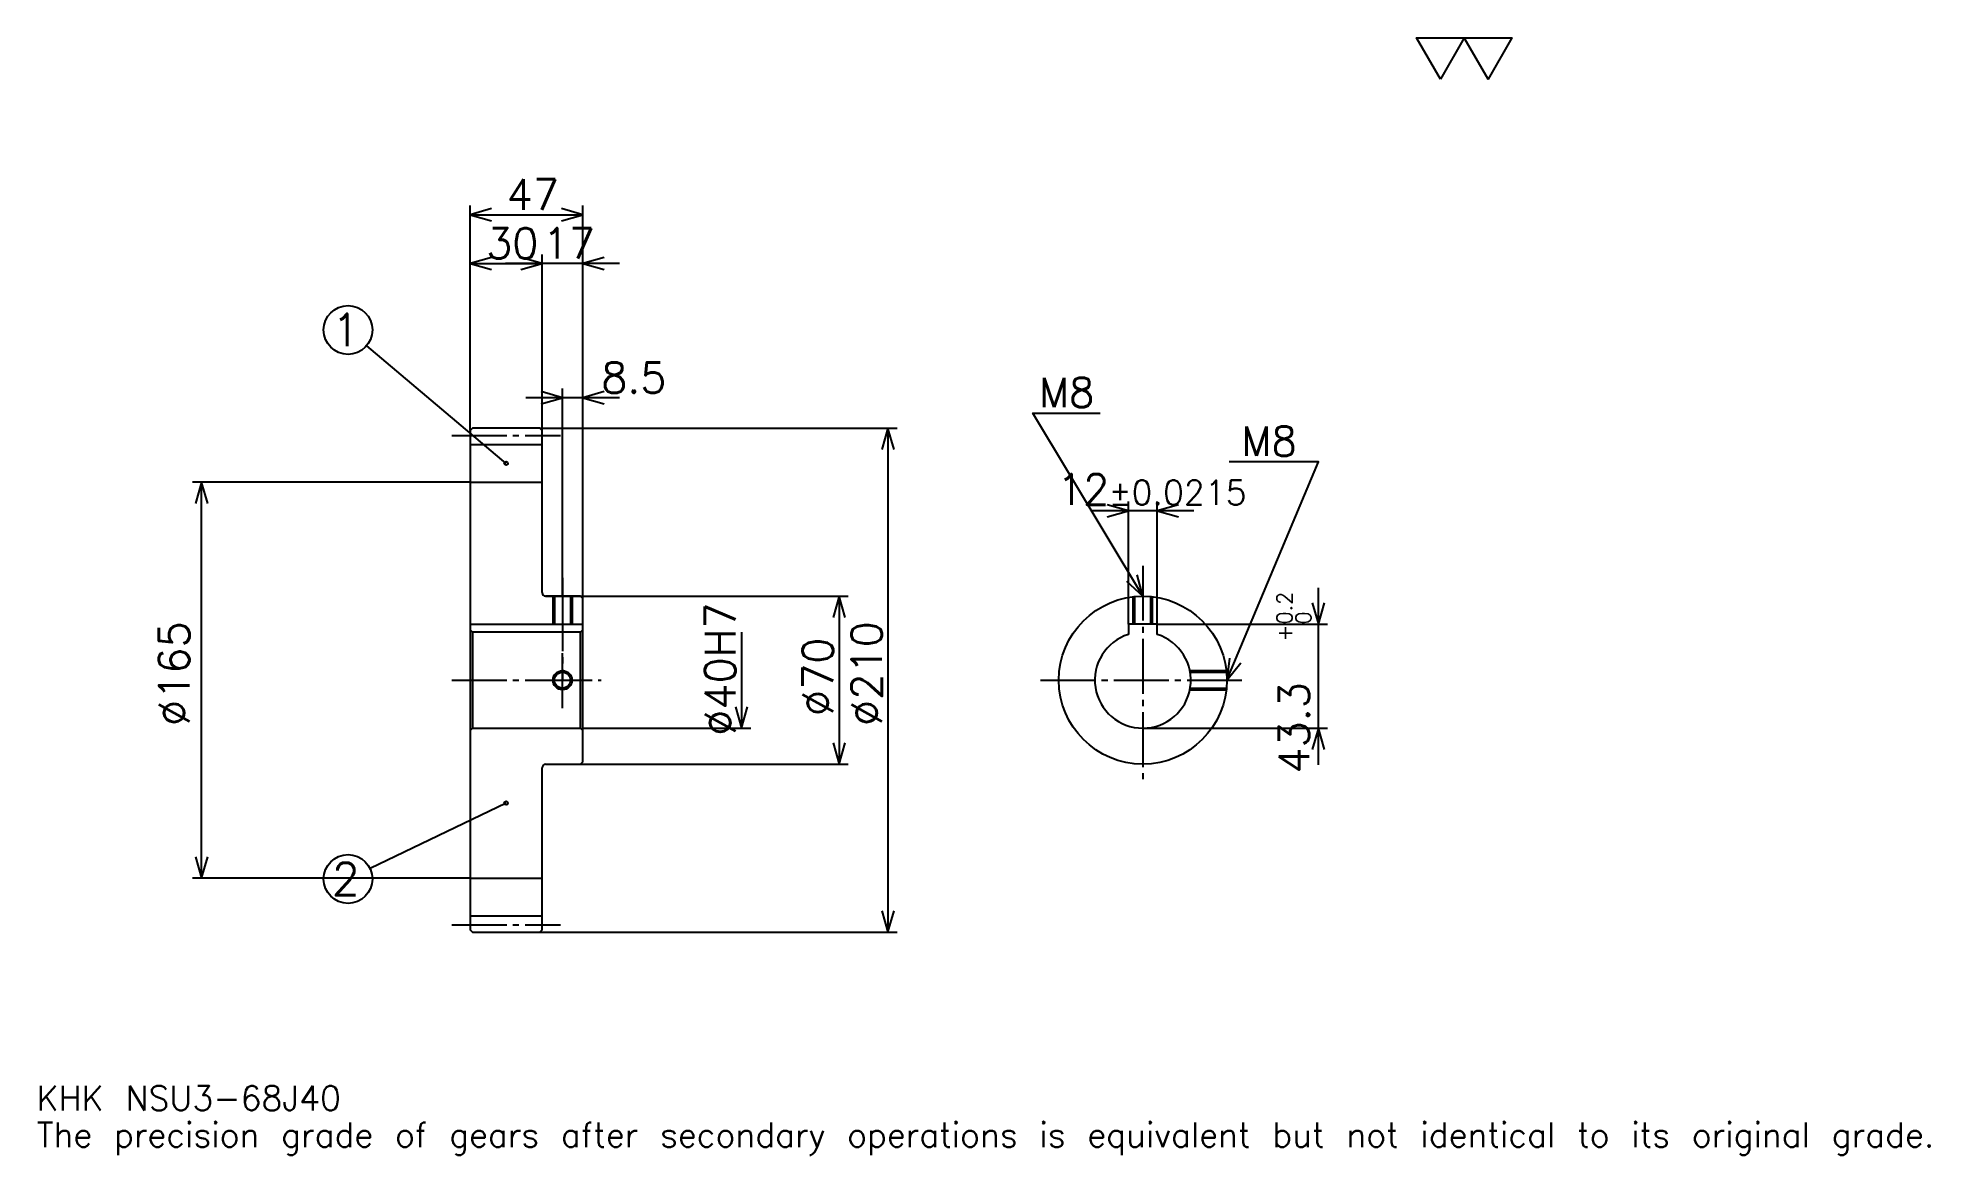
# Model space of a CAD drawing. Extents: x 26 to 815, y 9 to 475.
import ezdxf

# ---------------------------------------------------------------- set-up
doc = ezdxf.new("R2010")
doc.units = 0
doc.linetypes.add('DASHDOT', pattern=[30.521738, 22.891304, -2.543478, 2.543478, -2.543478])
doc.layers.get('0').update_dxf_attribs({"linetype": 'CONTINUOUS'})
doc.layers.add('DASHDOT', color=6, linetype='DASHDOT')
doc.styles.add('KANJI', font='TXT', dxfattribs={"bigfont": 'BIGFONT'})

msp = doc.modelspace()

# ---------------------------------------------------------------- linework, layer by layer
at = {"color": 5}
for p, q in [((206.021729, 312.293488), (206.021729, 405.130432)), ((253.021729, 312.293488), (253.021729, 405.130432)), ((206.021729, 401.315216), (253.021729, 401.315216)), ((206.021729, 380.967407), (236.021729, 380.967407)), ((268.282593, 380.967407), (220.760864, 380.967407)), ((236.021729, 312.293488), (236.021729, 384.782623)), ((221.021729, 297.668488), (162.927002, 346.700989)), ((268.282593, 325.010864), (229.260864, 325.010864)), ((244.521729, 312.293488), (244.521729, 328.826111)), ((206.021729, 311.293488), (206.021729, 312.293488)), ((235.021729, 312.293488), (253.021729, 312.293488)), ((236.021729, 311.293488), (236.021729, 312.293488)), ((244.521729, 242.293488), (244.521729, 312.293488)), ((244.521729, 242.293488), (244.521729, 312.293488)), ((253.021729, 312.293488), (384.010864, 312.293488)), ((253.021729, 241.293488), (253.021729, 312.293488)), ((380.195648, 312.293488), (380.195648, 102.293488)), ((206.021729, 289.793488), (90.293472, 289.793488)), ((94.108688, 124.793488), (94.108688, 289.793488)), ((507.673889, 277.902191), (465.152161, 277.902191)), ((480.413025, 230.593491), (480.413025, 281.717407)), ((492.413025, 230.593491), (492.413025, 281.717407)), ((559.565186, 172.032623), (559.565186, 245.854355)), ((237.521729, 242.293488), (253.021729, 242.293488)), ((253.021729, 242.293488), (363.663025, 242.293488)), ((359.847809, 242.293488), (359.847809, 172.293488)), ((492.413025, 230.593491), (563.380371, 230.593491)), ((319.152161, 227.293488), (319.152161, 187.293488)), ((253.021729, 187.293488), (322.967377, 187.293488)), ((486.413025, 187.293488), (563.380371, 187.293488)), ((237.521729, 172.293488), (253.021729, 172.293488)), ((253.021729, 172.293488), (363.663025, 172.293488)), ((221.021729, 156.043488), (164.324066, 128.826736)), ((206.021729, 124.793488), (90.293472, 124.793488)), ((235.021729, 102.293488), (253.021729, 102.293488)), ((253.021729, 102.293488), (384.010864, 102.293488))]:
    msp.add_line(p, q, dxfattribs=at)
at = {"color": 4}
for p, q in [((206.021729, 305.543488), (236.021729, 305.543488)), ((206.021729, 289.793488), (236.021729, 289.793488)), ((206.021729, 230.593491), (253.021729, 230.593491)), ((207.021729, 227.293488), (207.021729, 187.293488)), ((252.021729, 227.293488), (253.021729, 228.293488)), ((252.021729, 187.293488), (253.021729, 186.293488)), ((206.021729, 124.793488), (236.021729, 124.793488)), ((206.021729, 109.043488), (236.021729, 109.043488))]:
    msp.add_line(p, q, dxfattribs=at)
at = {"color": 7}
msp.add_lwpolyline([(610.434753, 457.82608), (600.515198, 475.019989), (640.19342, 475.019989), (630.273865, 457.82608), (620.354309, 475.019989), (610.434753, 457.82608)], dxfattribs=at)
at = {"color": 5}
for points in [[(214.923904, 403.858704), (206.021729, 401.315216), (214.923904, 398.771729)], [(244.119553, 398.771729), (253.021729, 401.315216), (244.119553, 403.858704)], [(214.923904, 383.510864), (206.021729, 380.967407), (214.923904, 378.42395)], [(227.119553, 378.42395), (236.021729, 380.967407), (227.119553, 383.510864)], [(227.119553, 378.42395), (236.021729, 380.967407), (227.119553, 383.510864)], [(261.923889, 383.510864), (253.021729, 380.967407), (261.923889, 378.42395)], [(235.619553, 322.467407), (244.521729, 325.010864), (235.619553, 327.554352)], [(261.923889, 327.554352), (253.021729, 325.010864), (261.923889, 322.467407)], [(486.413025, 242.293488), (440.630432, 318.597839), (468.608673, 318.597839)], [(382.739136, 303.391296), (380.195648, 312.293488), (377.652161, 303.391296)], [(521.413025, 207.293488), (559.565186, 298.25), (522.43042, 298.25)], [(96.652168, 280.891296), (94.108688, 289.793488), (91.565208, 280.891296)], [(471.510864, 275.358704), (480.413025, 277.902191), (471.510864, 280.445679)], [(501.315186, 280.445679), (492.413025, 277.902191), (501.315186, 275.358704)], [(479.651886, 248.618439), (486.413025, 242.293488), (484.013916, 251.235657)], [(362.391296, 233.391312), (359.847809, 242.293488), (357.304321, 233.391312)], [(557.021729, 239.495667), (559.565186, 230.593491), (562.108643, 239.495667)], [(522.510925, 216.486557), (521.413025, 207.293488), (527.201904, 214.51889)], [(316.608673, 196.195663), (319.152161, 187.293488), (321.695648, 196.195663)], [(562.108643, 178.391312), (559.565186, 187.293488), (557.021729, 178.391312)], [(357.304321, 181.195663), (359.847809, 172.293488), (362.391296, 181.195663)], [(91.565208, 133.695663), (94.108688, 124.793488), (96.652168, 133.695663)], [(377.652161, 111.195663), (380.195648, 102.293488), (382.739136, 111.195663)]]:
    msp.add_lwpolyline(points, dxfattribs=at)
at = {"color": 4}
for points in [[(236.021729, 243.793488), (236.021729, 311.293488), (235.021729, 312.293488), (207.021729, 312.293488), (206.021729, 311.293488), (206.021729, 186.293488)], [(237.521729, 172.293488), (252.021729, 172.293488), (253.021729, 173.293488), (253.021729, 241.293488), (252.021729, 242.293488), (237.521729, 242.293488)], [(240.521729, 242.293488), (240.521729, 230.593491)], [(241.196732, 242.293488), (241.196732, 230.593491)], [(247.846725, 242.293488), (247.846725, 230.593491)], [(248.521729, 242.293488), (248.521729, 230.593491)], [(482.413025, 230.593491), (482.413025, 242.064163)], [(483.088013, 230.593491), (483.088013, 242.135193)], [(489.738037, 230.593491), (489.738037, 242.135193)], [(490.413025, 230.593491), (490.413025, 242.064163)], [(492.413025, 226.372269), (492.413025, 230.593491), (480.413025, 230.593491), (480.413025, 226.372269)], [(206.021729, 186.293488), (207.021729, 187.293488), (252.021729, 187.293488), (252.021729, 227.293488), (207.021729, 227.293488), (206.021729, 228.293488)], [(506.008942, 211.293488), (521.183716, 211.293488)], [(506.134705, 210.618484), (521.254761, 210.618484)], [(506.008942, 203.293488), (521.183716, 203.293488)], [(506.134705, 203.968491), (521.254761, 203.968491)], [(206.021729, 186.293488), (206.021729, 103.293488), (207.021729, 102.293488), (235.021729, 102.293488), (236.021729, 103.293488), (236.021729, 170.793488)]]:
    msp.add_lwpolyline(points, dxfattribs=at)
at = {"color": 5}
for centre, radius in [((155.152161, 353.263062), 10.173913), ((221.021729, 297.668488), 0.763044), ((221.021729, 156.043488), 0.763044), ((155.152161, 124.42392), 10.173913)]:
    msp.add_circle(centre, radius, dxfattribs=at)
at = {"color": 4}
for centre, radius in [((486.413025, 207.293488), 35), ((244.521729, 207.293488), 3.325)]:
    msp.add_circle(centre, radius, dxfattribs=at)
at = {"color": 7}
msp.add_circle((244.521729, 207.293488), 4, dxfattribs=at)
at = {"color": 4}
for centre, radius, start, end in [((237.521729, 243.793488), 1.5, 180, 270), ((486.413025, 207.293488), 20, 107.457602748, 72.542397252), ((237.521729, 170.793488), 1.5, 90, 180)]:
    msp.add_arc(centre, radius, start, end, dxfattribs=at)
at = {"layer": 'DASHDOT', "color": 7}
for p, q in [((198.391296, 309.293488), (243.652161, 309.293488)), ((486.413025, 255.01088), (486.413025, 164.663055)), ((244.521729, 242.293488), (244.521729, 207.293488)), ((198.391296, 207.293488), (260.652161, 207.293488)), ((443.782593, 207.293488), (529.043457, 207.293488)), ((198.391296, 105.293488), (243.652161, 105.293488))]:
    msp.add_line(p, q, dxfattribs=at)
for points in [[(244.521729, 249.92392), (244.521729, 222.963058)], [(244.521729, 195.663055), (244.521729, 218.92392)], [(232.891296, 207.293488), (256.152161, 207.293488)]]:
    msp.add_lwpolyline(points, dxfattribs=at)

# ---------------------------------------------------------------- texts
at = {"color": 7, "style": 'KANJI'}
for s, height, p in [('47', 12.717391, (221.255432, 403.350006)), ('30', 12.717391, (212.755417, 383.002197)), ('17', 12.717391, (236.255432, 383.002197)), ('1', 13.565217, (148.369553, 346.480438)), ('8.5', 12.717391, (260.652161, 327.045654)), ('M8', 12.208696, (443.173889, 321.141296)), ('M8', 12.208696, (527.517395, 300.793488)), ('12', 12.717391, (450.623779, 280.445679)), ('%%p0.0215', 10.173913, (472.114594, 280.445679)), ('2', 13.565217, (148.369553, 117.641312)), ('KHK NSU3-68J40', 10.173913, (25.434782, 27.97826)), ('The precision grade of gears after secondary operations is equivalent but not identical to its original grade.', 10.173913, (25.434782, 12.717391))]:
    msp.add_text(s, height=height, dxfattribs=at).set_placement(p)
for s, height, p in [('%%c40H7', 12.717391, (316.608673, 184.084244)), ('0.2', 6.358696, (548.628235, 230.519287)), ('%%c165', 12.717391, (89.021729, 188.217407)), ('%%c210', 12.717391, (377.652161, 188.217407)), ('+', 6.358696, (548.628235, 223.397552)), ('0', 6.358696, (556.513, 230.519287)), ('%%c70', 12.717391, (357.304321, 192.350555)), ('43.3', 12.717391, (555.75, 168.351654))]:
    msp.add_text(s, height=height, rotation=90, dxfattribs=at).set_placement(p)

doc.saveas('drawing.dxf')
